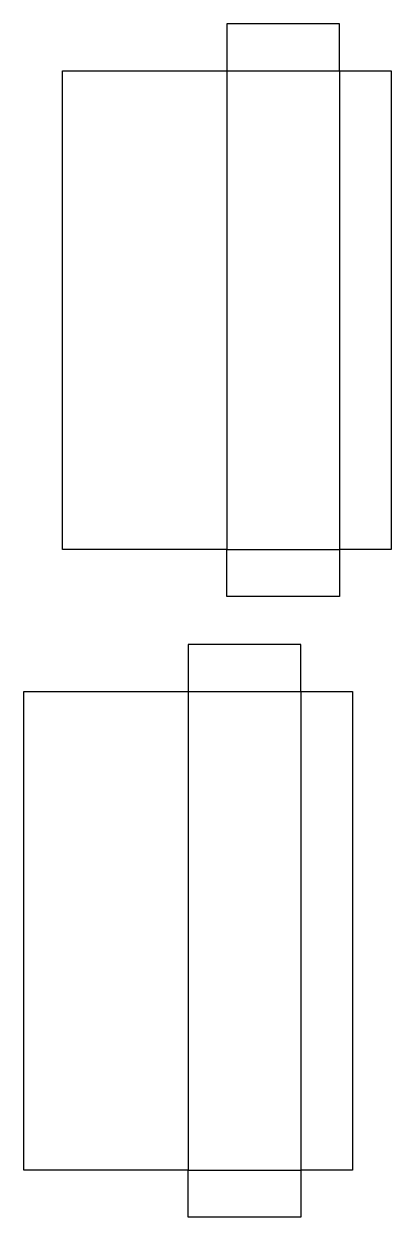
# Model space of a CAD drawing. Header units: inches. Extents: x 1.17 to 3.61, y -1.64 to 6.3.
import ezdxf

# ---------------------------------------------------------------- set-up
doc = ezdxf.new("R2010")
doc.units = ezdxf.units.IN
doc.header["$MEASUREMENT"] = 0

msp = doc.modelspace()

# ---------------------------------------------------------------- linework, layer by layer
for p, q in [((2.5193, 6.3041), (2.5193, 5.9916)), ((3.2693, 6.3041), (2.5193, 6.3041)), ((3.2693, 5.9916), (3.2693, 6.3041)), ((1.4255, 2.8041), (1.4255, 5.9916)), ((1.4255, 5.9916), (2.5193, 5.9916)), ((2.5193, 5.9916), (3.2693, 5.9916)), ((2.5193, 5.9916), (2.5193, 2.8041)), ((3.2693, 5.9916), (3.613, 5.9916)), ((3.2693, 5.9916), (3.2693, 2.8041)), ((3.613, 5.9916), (3.613, 2.8041)), ((2.5193, 2.8041), (1.4255, 2.8041)), ((2.5193, 2.4916), (2.5193, 2.8041)), ((2.5193, 2.8041), (3.2693, 2.8041)), ((3.613, 2.8041), (3.2693, 2.8041)), ((3.2693, 2.8041), (3.2693, 2.4916)), ((3.2693, 2.4916), (2.5193, 2.4916)), ((2.2625, 2.1709), (2.2625, 1.8584)), ((3.0125, 2.1709), (2.2625, 2.1709)), ((3.0125, 1.8584), (3.0125, 2.1709)), ((1.1687, -1.3291), (1.1687, 1.8584)), ((1.1687, 1.8584), (2.2625, 1.8584)), ((2.2625, 1.8584), (3.0125, 1.8584)), ((2.2625, 1.8584), (2.2625, -1.3291)), ((3.0125, 1.8584), (3.3562, 1.8584)), ((3.0125, 1.8584), (3.0125, -1.3291)), ((3.3562, 1.8584), (3.3562, -1.3291)), ((2.2625, -1.3291), (1.1687, -1.3291)), ((2.2625, -1.3291), (3.0125, -1.3291)), ((2.2625, -1.6416), (2.2625, -1.3291)), ((3.3562, -1.3291), (3.0125, -1.3291)), ((3.0125, -1.3291), (3.0125, -1.6416)), ((3.0125, -1.6416), (2.2625, -1.6416))]:
    msp.add_line(p, q)

doc.saveas('drawing.dxf')
